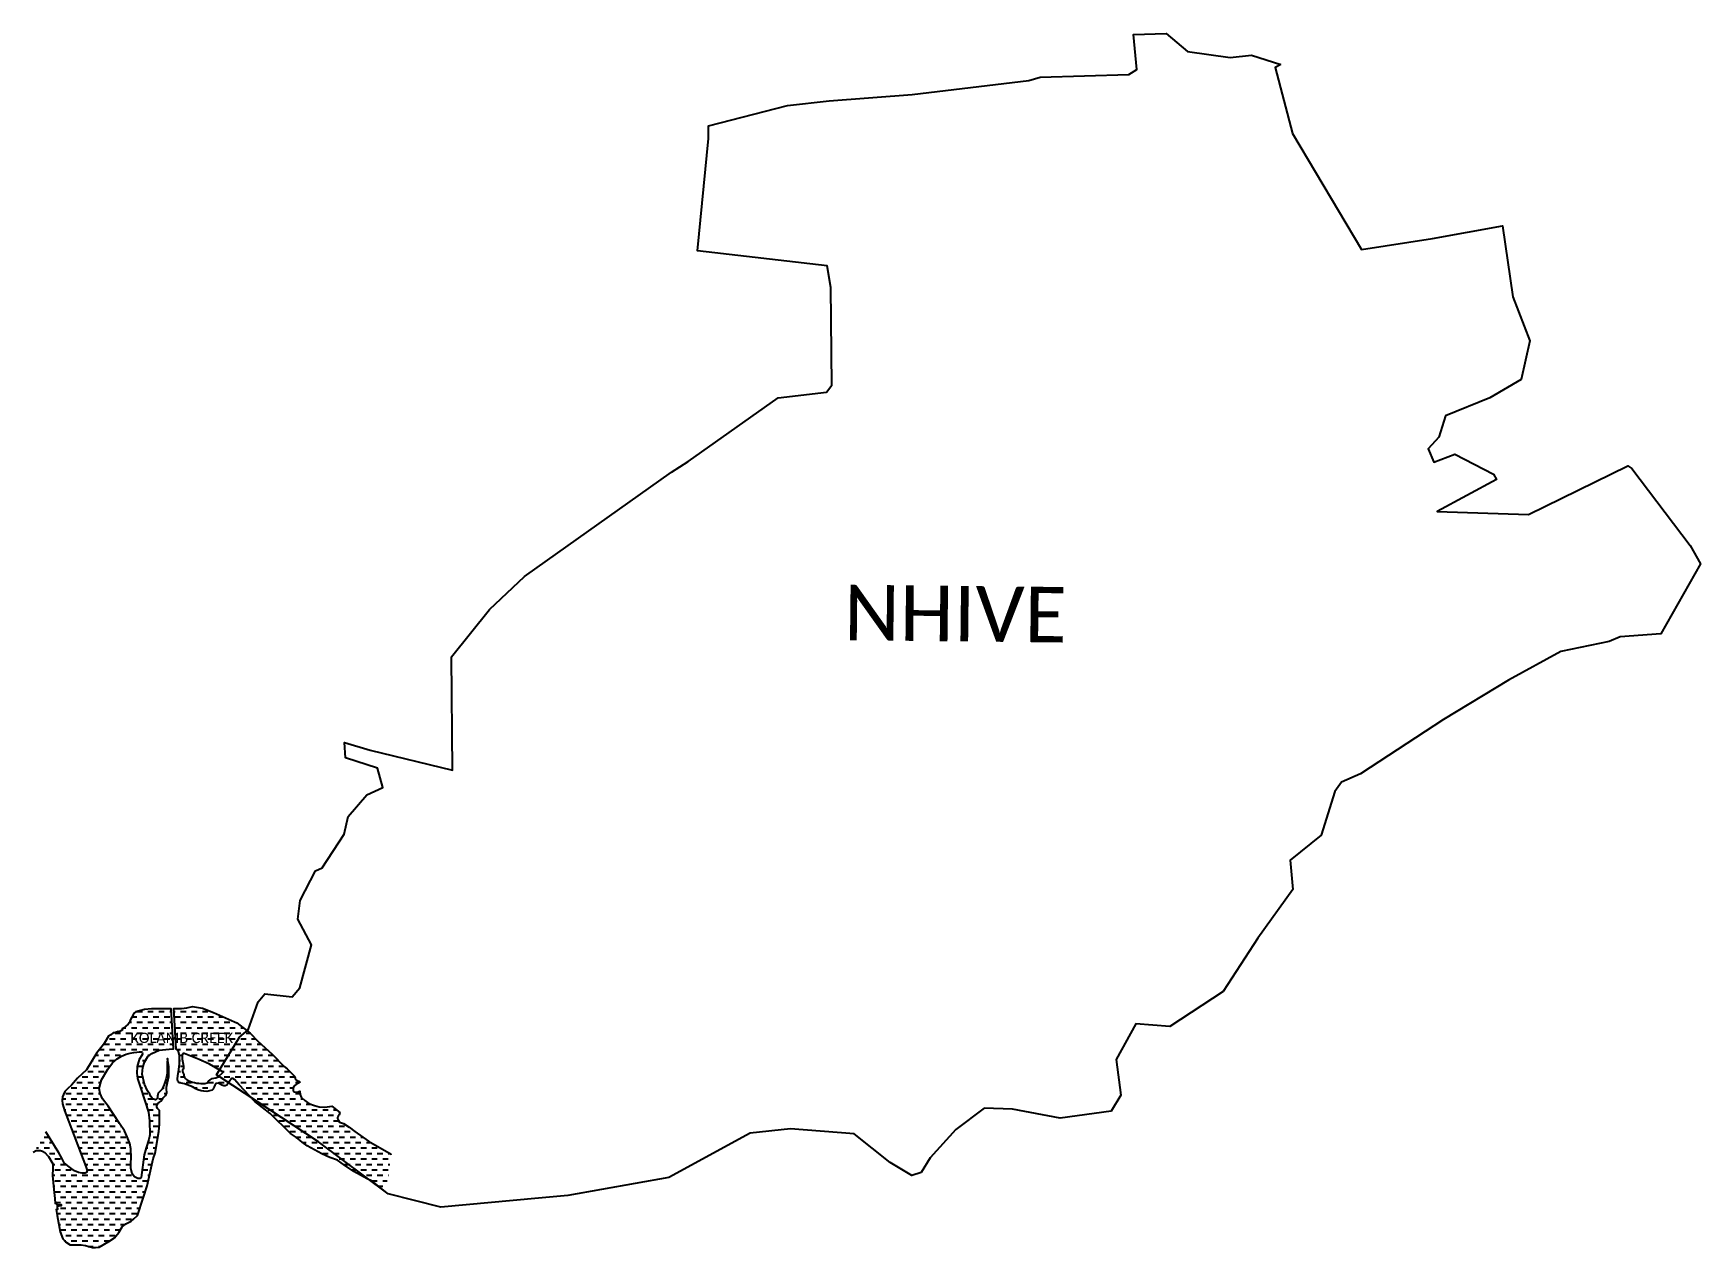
# Model space of a CAD drawing. Header units: metres. Extents: x 335821 to 340664, y 1777171 to 1780698.
import ezdxf

# ---------------------------------------------------------------- set-up
doc = ezdxf.new("R2010")
doc.units = ezdxf.units.M
doc.header["$MEASUREMENT"] = 0
for name, color, linetype in [('CREEK', 132, 'Continuous'), ('village', 3, 'Continuous'), ('VILLAGE NAME', 250, 'Continuous')]:
    doc.layers.add(name, color=color, linetype=linetype)
doc.layers.add('CREEK TEXT', color=7, linetype='Continuous', true_color=0x000000)
pattern_1 = [(0, (0, 0), (15.875, 15.875), [15.875, -15.875])]

msp = doc.modelspace()

# ---------------------------------------------------------------- hatches: boundary and pattern name
at = {"layer": 'CREEK'}
h = msp.add_hatch(dxfattribs=at)
h.set_pattern_fill('DASH', color=256, scale=5)
h.set_pattern_definition(pattern_1)
h.paths.add_polyline_path([(336168.8, 1777428.9), (336174.7, 1777445.7), (336184.7, 1777507.8), (336186.2, 1777518.9), (336187.1, 1777529.8), (336186.9, 1777538.8), (336186.6, 1777562.8), (336186.6, 1777569), (336183.8, 1777572.5), (336180.8, 1777575.4), (336179.2, 1777580), (336179.7, 1777584.8), (336182, 1777589.3), (336185.9, 1777592), (336191.3, 1777596.2), (336195.6, 1777601.7), (336197.7, 1777606), (336200.5, 1777608.9), (336204.5, 1777612.4), (336206.9, 1777615.7), (336208.7, 1777620), (336208.4, 1777623.2), (336207, 1777629.2), (336207, 1777636.5), (336214.5, 1777667.8), (336214.5, 1777696.5), (336210.6, 1777720.7), (336209, 1777706.8), (336209, 1777677), (336206.4, 1777662.2), (336200.4, 1777644.5), (336194.4, 1777631.1), (336189.2, 1777625.3), (336185.7, 1777622.6), (336182.9, 1777619.6), (336181.9, 1777615.9), (336181.2, 1777611.1), (336181, 1777606.9), (336180, 1777603.7), (336177.3, 1777601.3), (336175.3, 1777600.6), (336172.2, 1777601), (336169.2, 1777602.4), (336165.5, 1777604.9), (336162.1, 1777609.9), (336159.3, 1777616.2), (336152.5, 1777626.6), (336143.9, 1777646.1), (336136.8, 1777675.2), (336139.1, 1777694), (336143.8, 1777709.7), (336153.3, 1777725.7), (336165.2, 1777734.7), (336186, 1777744.5), (336224.6, 1777748.4), (336227.3, 1777748.4), (336220.8, 1777864.5), (336187.4, 1777864.5), (336163.6, 1777864.1), (336143.6, 1777862.6), (336117.9, 1777856.2), (336114.3, 1777852.7), (336110.9, 1777846.7), (336107.1, 1777840.4), (336103, 1777833.6), (336099.5, 1777825.1), (336095.8, 1777820.1), (336082.4, 1777808.4), (336078.9, 1777806.2), (336079.6, 1777803.7), (336070, 1777797.6), (336067.4, 1777799), (336066.5, 1777798.6), (336065.2, 1777798.1), (336062.2, 1777796.6), (336055.9, 1777795.1), (336052.6, 1777794.4), (336045.4, 1777788.5), (336038.6, 1777785.3), (336029.6, 1777768.2), (336024.3, 1777760.8), (336005.4, 1777736.8), (335974.6, 1777687.2), (335948.4, 1777662.7), (335931.4, 1777643.2), (335920.5, 1777633.1), (335912.5, 1777624.1), (335908.6, 1777615.3), (335905.6, 1777608.6), (335903.9, 1777598.6), (335905.2, 1777588.5), (335910.6, 1777569.1), (335916.3, 1777556.4), (335973.5, 1777406.4), (335977, 1777395.1), (335975, 1777389.1), (335970.7, 1777387.2), (335962.1, 1777387.2), (335951.9, 1777388.9), (335939.9, 1777394.1), (335932, 1777400.2), (335921, 1777408.1), (335910.5, 1777417.3), (335903.2, 1777431.1), (335895, 1777446), (335857, 1777507.4), (335838.1, 1777471.5), (335820.5, 1777448.1), (335829, 1777453), (335831.2, 1777453.4), (335833.7, 1777453.4), (335841.1, 1777453.4), (335847.4, 1777451.5), (335853.8, 1777447.4), (335861.8, 1777438.1), (335864.1, 1777435.4), (335876.8, 1777414.5), (335877.5, 1777401), (335875.9, 1777380), (335880.2, 1777340.1), (335882.7, 1777313.3), (335883.8, 1777299.5), (335888.1, 1777300.3), (335888.8, 1777294.8), (335900.9, 1777296.6), (335901.5, 1777292.7), (335889.5, 1777290.7), (335891, 1777281.6), (335887.3, 1777281.3), (335889.8, 1777264), (335898.7, 1777216.5), (335906.5, 1777196.8), (335914.3, 1777188.1), (335927.7, 1777179.4), (335959, 1777179.4), (335971.9, 1777176.7), (335992.3, 1777171), (336001.1, 1777170.8), (336011.4, 1777172.1), (336039.8, 1777188.6), (336056.2, 1777199.8), (336068.7, 1777215), (336079, 1777231.5), (336089.7, 1777240.4), (336104.7, 1777247.7), (336112.5, 1777254.1), (336123.4, 1777264.3), (336139.9, 1777314.5), (336151.6, 1777350.5), (336158.7, 1777385.2)])
h.paths.add_polyline_path([(336104.7, 1777431.8), (336103.5, 1777457.5), (336100.5, 1777473), (336093.5, 1777492.7), (336085, 1777510.3), (336071.1, 1777531.8), (336037.9, 1777581.3), (336021.6, 1777602.7), (336014.3, 1777618.3), (336011.9, 1777633.2), (336018.1, 1777658), (336037.2, 1777689.7), (336050.6, 1777707.5), (336063.7, 1777719), (336076.6, 1777727), (336090.6, 1777733), (336101.8, 1777735.6), (336112.3, 1777737.4), (336121.3, 1777738.8), (336128.5, 1777740), (336133.7, 1777739.9), (336135.5, 1777739.3), (336136.9, 1777737.3), (336137.4, 1777734), (336136.5, 1777730.6), (336127.5, 1777717.3), (336121.9, 1777697.3), (336121.1, 1777677.9), (336123.2, 1777662.2), (336130, 1777642.2), (336145.3, 1777594.5), (336155, 1777564.4), (336157.8, 1777539), (336158.8, 1777498.1), (336156.3, 1777485.4), (336147.9, 1777460.7), (336142.2, 1777440.5), (336133.5, 1777374.5), (336129.6, 1777371.2), (336123.7, 1777371.2), (336114.4, 1777376.3), (336107.7, 1777385.4), (336103.4, 1777401.8), (336103.4, 1777416.1)], flags=16)
h.paths.add_polyline_path([(336092.2, 1777744.7), (336408.6, 1777744.7), (336408.6, 1777817.4), (336092.2, 1777817.4)], flags=9)
h = msp.add_hatch(dxfattribs=at)
h.set_pattern_fill('DASH', color=256, scale=5)
h.set_pattern_definition(pattern_1)
h.paths.add_polyline_path([(336721.2, 1777531.8), (336709.8, 1777535.6), (336707.2, 1777539.7), (336705, 1777543.6), (336704, 1777545.8), (336703.7, 1777547.3), (336704.1, 1777549.1), (336706.2, 1777552.4), (336708.9, 1777556.9), (336711.4, 1777563.7), (336688, 1777581.9), (336681.9, 1777581.2), (336666.4, 1777579), (336650.6, 1777579.7), (336637.2, 1777584), (336620.6, 1777589.2), (336609.7, 1777598.1), (336598.3, 1777607.9), (336595.4, 1777616), (336594.4, 1777625.7), (336587.4, 1777622.3), (336578, 1777623.8), (336575.2, 1777627.1), (336575.3, 1777631.8), (336576.7, 1777636.8), (336579.9, 1777641.4), (336585, 1777646), (336592.5, 1777649.4), (336594.2, 1777650.6), (336594.6, 1777652.2), (336593.8, 1777653.2), (336591.7, 1777654.4), (336589.2, 1777654.9), (336585.9, 1777656), (336582.6, 1777659.3), (336581.4, 1777663.2), (336579.8, 1777668.4), (336570.9, 1777678.1), (336557.8, 1777690.6), (336549, 1777697), (336514.1, 1777732.6), (336473.2, 1777770.2), (336450.2, 1777793.9), (336412, 1777823.4), (336405.1, 1777826.8), (336343.7, 1777853.7), (336311.7, 1777866.6), (336283.3, 1777871.4), (336266.7, 1777867.6), (336251.1, 1777865.8), (336228.7, 1777865), (336235.2, 1777747.1), (336241.3, 1777743.5), (336242.6, 1777740.3), (336245.2, 1777727.8), (336245.2, 1777705.1), (336242.9, 1777688.1), (336241.7, 1777676.6), (336239.6, 1777662.1), (336239.3, 1777658.3), (336240.2, 1777654.8), (336242, 1777651.7), (336245.5, 1777649.6), (336259.9, 1777647.1), (336282.7, 1777638.2), (336292.6, 1777631.9), (336298.5, 1777629), (336308.2, 1777626.4), (336315.5, 1777625), (336324.3, 1777624.6), (336332.5, 1777626.4), (336336.4, 1777626.9), (336340.1, 1777628.2), (336343.2, 1777630.8), (336345.2, 1777634.3), (336345.9, 1777638.3), (336347.4, 1777643.1), (336349.7, 1777646.6), (336352.9, 1777648), (336357.3, 1777648.2), (336361.7, 1777646.5), (336368.2, 1777643.1), (336373.8, 1777640.8), (336378.2, 1777640.5), (336382.3, 1777642.3), (336396, 1777662.5), (336400.4, 1777661.9), (336405.2, 1777658.9), (336418.4, 1777643.7), (336464.3, 1777595), (336508.5, 1777560.2), (336567.3, 1777502.8), (336584.7, 1777490.3), (336601.1, 1777477.2), (336616.1, 1777466.4), (336658.5, 1777442.9), (336681.8, 1777433.1), (336704.4, 1777425.3), (336721.8, 1777412.6), (336751.9, 1777392.3), (336790.1, 1777370.6), (336804.7, 1777363.5), (336823.7, 1777349.6), (336842.2, 1777333.6), (336852.3, 1777382.6), (336860.5, 1777442.1), (336794.2, 1777479.9), (336754.2, 1777507.8), (336738.4, 1777520.9)])
h.paths.add_polyline_path([(336371.7, 1777680.2), (336357.5, 1777667.1), (336351, 1777663.6), (336340.4, 1777662.1), (336334.3, 1777658.7), (336329.8, 1777654.7), (336325.4, 1777649.4), (336318.8, 1777647.2), (336311.8, 1777647.4), (336306.9, 1777647.9), (336301.2, 1777648.3), (336295.2, 1777648.6), (336288.7, 1777650.1), (336282.5, 1777651.4), (336269.4, 1777656.8), (336265.2, 1777659.4), (336262.2, 1777662.6), (336259.7, 1777665.8), (336258, 1777669.5), (336257.5, 1777674.2), (336255.3, 1777679.7), (336253.7, 1777682.9), (336253.4, 1777684.5), (336253.8, 1777685.9), (336255.6, 1777688.9), (336256.7, 1777692.3), (336257.1, 1777697.8), (336256, 1777703.9), (336253.1, 1777718.3), (336252.9, 1777727), (336253.3, 1777730.2), (336254.1, 1777732.6), (336255.2, 1777733.9), (336256.7, 1777734.6), (336258.4, 1777734.5), (336302.3, 1777717), (336332.4, 1777703.9), (336369.2, 1777682.2)], flags=16)
h.paths.add_polyline_path([(336092.2, 1777744.7), (336408.6, 1777744.7), (336408.6, 1777817.4), (336092.2, 1777817.4)], flags=9)

# ---------------------------------------------------------------- linework, layer by layer
at = {"layer": 'CREEK', "flags": 128}
for points in [[(335820.5, 1777448.1), (335829, 1777453), (335831.2, 1777453.4), (335833.7, 1777453.4), (335841.1, 1777453.4), (335847.4, 1777451.5), (335853.8, 1777447.4), (335861.8, 1777438.1), (335864.1, 1777435.4), (335876.8, 1777414.5), (335877.5, 1777401), (335875.9, 1777380), (335880.2, 1777340.1), (335882.7, 1777313.3), (335883.8, 1777299.5), (335888.1, 1777300.3), (335888.8, 1777294.8), (335900.9, 1777296.6), (335901.5, 1777292.7), (335889.5, 1777290.7), (335891, 1777281.6), (335887.3, 1777281.3), (335889.8, 1777264), (335898.7, 1777216.5), (335906.5, 1777196.8), (335914.3, 1777188.1), (335927.7, 1777179.4), (335959, 1777179.4), (335971.9, 1777176.7), (335992.3, 1777171), (336001.1, 1777170.8), (336011.4, 1777172.1), (336039.8, 1777188.6), (336056.2, 1777199.8), (336068.7, 1777215), (336079, 1777231.5), (336089.7, 1777240.4), (336104.7, 1777247.7), (336112.5, 1777254.1), (336123.4, 1777264.3), (336139.9, 1777314.5), (336151.6, 1777350.5), (336158.7, 1777385.2), (336168.8, 1777428.9), (336174.7, 1777445.7), (336184.7, 1777507.8), (336186.2, 1777518.9), (336187.1, 1777529.8), (336186.9, 1777538.8), (336186.6, 1777562.8), (336186.6, 1777569), (336183.8, 1777572.5), (336180.8, 1777575.4), (336179.2, 1777580), (336179.7, 1777584.8), (336182, 1777589.3), (336185.9, 1777592), (336191.3, 1777596.2), (336195.6, 1777601.7), (336197.7, 1777606), (336200.5, 1777608.9), (336204.5, 1777612.4), (336206.9, 1777615.7), (336208.7, 1777620), (336208.4, 1777623.2), (336207, 1777629.2), (336207, 1777636.5), (336214.5, 1777667.8), (336214.5, 1777696.5), (336210.6, 1777720.7), (336209, 1777706.8), (336209, 1777677), (336206.4, 1777662.2), (336200.4, 1777644.5), (336194.4, 1777631.1), (336189.2, 1777625.3), (336185.7, 1777622.6), (336182.9, 1777619.6), (336181.9, 1777615.9), (336181.2, 1777611.1), (336181, 1777606.9), (336180, 1777603.7), (336177.3, 1777601.3), (336175.3, 1777600.6), (336172.2, 1777601), (336169.2, 1777602.4), (336165.5, 1777604.9), (336162.1, 1777609.9), (336159.3, 1777616.2), (336152.5, 1777626.6), (336143.9, 1777646.1), (336136.8, 1777675.2), (336139.1, 1777694), (336143.8, 1777709.7), (336153.3, 1777725.7), (336165.2, 1777734.7), (336186, 1777744.5), (336224.6, 1777748.4), (336227.3, 1777748.4), (336220.8, 1777864.5), (336187.4, 1777864.5), (336163.6, 1777864.1), (336143.6, 1777862.6), (336117.9, 1777856.2), (336114.3, 1777852.7), (336110.9, 1777846.7), (336107.1, 1777840.4), (336103, 1777833.6), (336099.5, 1777825.1), (336095.8, 1777820.1), (336082.4, 1777808.4), (336078.9, 1777806.2), (336079.6, 1777803.7), (336070, 1777797.6), (336067.4, 1777799), (336066.5, 1777798.6), (336065.2, 1777798.1), (336062.2, 1777796.6), (336055.9, 1777795.1), (336052.6, 1777794.4), (336045.4, 1777788.5), (336038.6, 1777785.3), (336029.6, 1777768.2), (336024.3, 1777760.8), (336005.4, 1777736.8), (335974.6, 1777687.2), (335948.4, 1777662.7), (335931.4, 1777643.2), (335920.5, 1777633.1), (335912.5, 1777624.1), (335908.6, 1777615.3), (335905.6, 1777608.6), (335903.9, 1777598.6), (335905.2, 1777588.5), (335910.6, 1777569.1), (335916.3, 1777556.4), (335973.5, 1777406.4), (335977, 1777395.1), (335975, 1777389.1), (335970.7, 1777387.2), (335962.1, 1777387.2), (335951.9, 1777388.9), (335939.9, 1777394.1), (335932, 1777400.2), (335921, 1777408.1), (335910.5, 1777417.3), (335903.2, 1777431.1), (335895, 1777446), (335857, 1777507.4)], [(336842.2, 1777333.6), (336823.7, 1777349.6), (336804.7, 1777363.5), (336790.1, 1777370.6), (336751.9, 1777392.3), (336721.8, 1777412.6), (336704.4, 1777425.3), (336681.8, 1777433.1), (336658.5, 1777442.9), (336616.1, 1777466.4), (336601.1, 1777477.2), (336584.7, 1777490.3), (336567.3, 1777502.8), (336508.5, 1777560.2), (336464.3, 1777595), (336418.4, 1777643.7), (336405.2, 1777658.9), (336400.4, 1777661.9), (336396, 1777662.5), (336382.3, 1777642.3), (336378.2, 1777640.5), (336373.8, 1777640.8), (336368.2, 1777643.1), (336361.7, 1777646.5), (336357.3, 1777648.2), (336352.9, 1777648), (336349.7, 1777646.6), (336347.4, 1777643.1), (336345.9, 1777638.3), (336345.2, 1777634.3), (336343.2, 1777630.8), (336340.1, 1777628.2), (336336.4, 1777626.9), (336332.5, 1777626.4), (336324.3, 1777624.6), (336315.5, 1777625), (336308.2, 1777626.4), (336298.5, 1777629), (336292.6, 1777631.9), (336282.7, 1777638.2), (336259.9, 1777647.1), (336245.5, 1777649.6), (336242, 1777651.7), (336240.2, 1777654.8), (336239.3, 1777658.3), (336239.6, 1777662.1), (336241.7, 1777676.6), (336242.9, 1777688.1), (336245.2, 1777705.1), (336245.2, 1777727.8), (336242.6, 1777740.3), (336241.3, 1777743.5), (336235.2, 1777747.1), (336235.2, 1777747.1), (336228.7, 1777865), (336251.1, 1777865.8), (336266.7, 1777867.6), (336283.3, 1777871.4), (336311.7, 1777866.6), (336343.7, 1777853.7), (336405.1, 1777826.8), (336412, 1777823.4), (336450.2, 1777793.9), (336473.2, 1777770.2), (336514.1, 1777732.6), (336549, 1777697), (336557.8, 1777690.6), (336570.9, 1777678.1), (336579.8, 1777668.4), (336581.4, 1777663.2), (336582.6, 1777659.3), (336585.9, 1777656), (336589.2, 1777654.9), (336591.7, 1777654.4), (336593.8, 1777653.2), (336594.6, 1777652.2), (336594.2, 1777650.6), (336592.5, 1777649.4), (336585, 1777646), (336579.9, 1777641.4), (336576.7, 1777636.8), (336575.3, 1777631.8), (336575.2, 1777627.1), (336578, 1777623.8), (336587.4, 1777622.3), (336594.4, 1777625.7), (336595.4, 1777616), (336598.3, 1777607.9), (336609.7, 1777598.1), (336620.6, 1777589.2), (336637.2, 1777584), (336650.6, 1777579.7), (336666.4, 1777579), (336681.9, 1777581.2), (336688, 1777581.9), (336711.4, 1777563.7), (336708.9, 1777556.9), (336706.2, 1777552.4), (336704.1, 1777549.1), (336703.7, 1777547.3), (336704, 1777545.8), (336705, 1777543.6), (336707.2, 1777539.7), (336709.8, 1777535.6), (336721.2, 1777531.8), (336738.4, 1777520.9), (336754.2, 1777507.8), (336794.2, 1777479.9), (336860.5, 1777442.1), (336860.5, 1777442.1)]]:
    msp.add_lwpolyline(points, dxfattribs=at)
at = {"layer": 'CREEK'}
msp.add_lwpolyline([(336142.2, 1777440.5), (336133.5, 1777374.5), (336129.6, 1777371.2), (336123.7, 1777371.2), (336114.4, 1777376.3), (336107.7, 1777385.4), (336103.4, 1777401.8), (336103.4, 1777416.1), (336104.7, 1777431.8), (336103.5, 1777457.5), (336100.5, 1777473), (336093.5, 1777492.7), (336085, 1777510.3), (336071.1, 1777531.8), (336037.9, 1777581.3), (336021.6, 1777602.7), (336014.3, 1777618.3), (336011.9, 1777633.2), (336018.1, 1777658), (336037.2, 1777689.7), (336050.6, 1777707.5), (336063.7, 1777719), (336076.6, 1777727), (336090.6, 1777733), (336101.8, 1777735.6), (336112.3, 1777737.4), (336121.3, 1777738.8), (336128.5, 1777740), (336133.7, 1777739.9), (336135.5, 1777739.3), (336136.9, 1777737.3), (336137.4, 1777734), (336136.5, 1777730.6), (336127.5, 1777717.3), (336121.9, 1777697.3), (336121.1, 1777677.9), (336123.2, 1777662.2), (336130, 1777642.2), (336145.3, 1777594.5), (336155, 1777564.4), (336157.8, 1777539), (336158.8, 1777498.1), (336156.3, 1777485.4), (336147.9, 1777460.7), (336142.2, 1777440.5)], dxfattribs=at)
msp.add_lwpolyline([(336371.7, 1777680.2), (336369.2, 1777682.2), (336332.4, 1777703.9), (336302.3, 1777717), (336258.4, 1777734.5), (336256.7, 1777734.6), (336255.2, 1777733.9), (336254.1, 1777732.6), (336253.3, 1777730.2), (336252.9, 1777727), (336253.1, 1777718.3), (336256, 1777703.9), (336257.1, 1777697.8), (336256.7, 1777692.3), (336255.6, 1777688.9), (336253.8, 1777685.9), (336253.4, 1777684.5), (336253.7, 1777682.9), (336255.3, 1777679.7), (336257.5, 1777674.2), (336258, 1777669.5), (336259.7, 1777665.8), (336262.2, 1777662.6), (336265.2, 1777659.4), (336269.4, 1777656.8), (336282.5, 1777651.4), (336288.7, 1777650.1), (336295.2, 1777648.6), (336301.2, 1777648.3), (336306.9, 1777647.9), (336311.8, 1777647.4), (336318.8, 1777647.2), (336325.4, 1777649.4), (336329.8, 1777654.7), (336334.3, 1777658.7), (336340.4, 1777662.1), (336351, 1777663.6), (336357.5, 1777667.1)], close=True, dxfattribs=at)
at = {"layer": 'village', "color": 4}
msp.add_polyline3d([(339444.3, 1780607.9, 0), (339427.9, 1780599.1, 0), (339478.2, 1780407.1, 0), (339678.8, 1780070, 0), (339885.8, 1780102.5, 0), (340088.8, 1780138.6, 0), (340118.6, 1779932.6, 0), (340168.3, 1779804.5, 0), (340142.8, 1779692.5, 0), (340052.3, 1779639.6, 0), (339923.3, 1779586.7, 0), (339904.1, 1779525.1, 0), (339872.5, 1779491.3, 0), (339889.2, 1779452.4, 0), (339950, 1779475.9, 0), (340063, 1779417.2, 0), (340071.4, 1779402.4, 0), (339899.2, 1779308.7, 0), (340163.9, 1779300.5, 0), (340452.8, 1779441.4, 0), (340464.1, 1779433.7, 0), (340634.2, 1779210.6, 0), (340664.4, 1779157.5, 0), (340548.8, 1778953.5, 0), (340431, 1778945.2, 0), (340398.4, 1778931.3, 0), (340258.6, 1778902.4, 0), (340105.7, 1778818.9, 0), (339917.7, 1778704.8, 0), (339676.2, 1778546.7, 0), (339620.8, 1778522.7, 0), (339601.6, 1778495.5, 0), (339562, 1778368.9, 0), (339471.7, 1778296.7, 0), (339479.8, 1778211.5, 0), (339378.2, 1778069.4, 0), (339277.2, 1777914.4, 0), (339122.5, 1777813.6, 0), (339023.6, 1777821.3, 0), (338966.1, 1777717.4, 0), (338979.8, 1777613.8, 0), (338951.9, 1777567, 0), (338803.3, 1777546.8, 0), (338665.1, 1777573.4, 0), (338583.3, 1777576.4, 0), (338500.6, 1777513.6, 0), (338426.3, 1777432.1, 0), (338399.7, 1777388.8, 0), (338372.3, 1777379.9, 0), (338309.9, 1777418.1, 0), (338205.3, 1777501.2, 0), (338020.7, 1777515.7, 0), (337903.1, 1777503.8, 0), (337666.3, 1777374.9, 0), (337373.1, 1777322.5, 0), (337288, 1777314.6, 0), (337003.9, 1777288.2, 0), (336851.3, 1777326.8, 0), (336649, 1777478.2, 0), (336362.9, 1777666.1, 0), (336352.9, 1777672.7, 0), (336419.3, 1777782.3, 0), (336444.3, 1777803.8, 0), (336474, 1777885.1, 0), (336492.7, 1777907.6, 0), (336572.3, 1777899.4, 0), (336594.7, 1777925.6, 0), (336629, 1778050.1, 0), (336588.6, 1778125.3, 0), (336596.1, 1778179, 0), (336640.1, 1778264.9, 0), (336659.3, 1778273.8, 0), (336724, 1778371.5, 0), (336735.6, 1778422.7, 0), (336789, 1778486.3, 0), (336836, 1778507.5, 0), (336820.3, 1778564, 0), (336727.7, 1778593.2, 0), (336724.3, 1778638.1, 0), (336799.2, 1778615.6, 0), (337038, 1778557.8, 0), (337035.6, 1778886.5, 0), (337145.7, 1779024.9, 0), (337247.8, 1779120.3, 0), (337674.2, 1779423.3, 0), (337723, 1779454.2, 0), (337984.3, 1779639.3, 0), (338125, 1779655.5, 0), (338140.4, 1779676.2, 0), (338137.7, 1779959.3, 0), (338126.7, 1780023, 0), (337749.7, 1780065.8, 0), (337781.6, 1780392.5, 0), (337781.9, 1780429.3, 0), (338011.9, 1780488.8, 0), (338132.3, 1780502.4, 0), (338373.3, 1780520.5, 0), (338713, 1780561.3, 0), (338745.1, 1780571.2, 0), (339003.3, 1780578.5, 0), (339026.1, 1780592.6, 0), (339016.4, 1780694.7, 0), (339112, 1780698, 0), (339173.4, 1780645.5, 0), (339297.4, 1780627.5, 0), (339359.1, 1780634.7, 0), (339444.3, 1780607.9, 0)], close=True, dxfattribs=at)
at = {"layer": 'village', "color": 3, "true_color": 0x00ff00}
msp.add_polyline3d([(339444.3, 1780607.9, 0), (339427.9, 1780599.1, 0), (339478.2, 1780407.1, 0), (339678.8, 1780070, 0), (339885.8, 1780102.5, 0), (340088.8, 1780138.6, 0), (340118.6, 1779932.6, 0), (340168.3, 1779804.5, 0), (340142.8, 1779692.5, 0), (340052.3, 1779639.6, 0), (339923.3, 1779586.7, 0), (339904.1, 1779525.1, 0), (339872.5, 1779491.3, 0), (339889.2, 1779452.4, 0), (339950, 1779475.9, 0), (340063, 1779417.2, 0), (340071.4, 1779402.4, 0), (339899.2, 1779308.7, 0), (340163.9, 1779300.5, 0), (340452.8, 1779441.4, 0), (340464.1, 1779433.7, 0), (340634.2, 1779210.6, 0), (340664.4, 1779157.5, 0), (340548.8, 1778953.5, 0), (340431, 1778945.2, 0), (340398.4, 1778931.3, 0), (340258.6, 1778902.4, 0), (340105.7, 1778818.9, 0), (339917.7, 1778704.8, 0), (339676.2, 1778546.7, 0), (339620.8, 1778522.7, 0), (339601.6, 1778495.5, 0), (339562, 1778368.9, 0), (339471.7, 1778296.7, 0), (339479.8, 1778211.5, 0), (339378.2, 1778069.4, 0), (339277.2, 1777914.4, 0), (339122.5, 1777813.6, 0), (339023.6, 1777821.3, 0), (338966.1, 1777717.4, 0), (338979.8, 1777613.8, 0), (338951.9, 1777567, 0), (338803.3, 1777546.8, 0), (338665.1, 1777573.4, 0), (338583.3, 1777576.4, 0), (338500.6, 1777513.6, 0), (338426.3, 1777432.1, 0), (338399.7, 1777388.8, 0), (338372.3, 1777379.9, 0), (338309.9, 1777418.1, 0), (338205.3, 1777501.2, 0), (338020.7, 1777515.7, 0), (337903.1, 1777503.8, 0), (337666.3, 1777374.9, 0), (337373.1, 1777322.5, 0), (337288, 1777314.6, 0), (337003.9, 1777288.2, 0), (336851.3, 1777326.8, 0), (336649, 1777478.2, 0), (336362.9, 1777666.1, 0), (336352.9, 1777672.7, 0), (336419.3, 1777782.3, 0), (336444.3, 1777803.8, 0), (336474, 1777885.1, 0), (336492.7, 1777907.6, 0), (336572.3, 1777899.4, 0), (336594.7, 1777925.6, 0), (336629, 1778050.1, 0), (336588.6, 1778125.3, 0), (336596.1, 1778179, 0), (336640.1, 1778264.9, 0), (336659.3, 1778273.8, 0), (336724, 1778371.5, 0), (336735.6, 1778422.7, 0), (336789, 1778486.3, 0), (336836, 1778507.5, 0), (336820.3, 1778564, 0), (336727.7, 1778593.2, 0), (336724.3, 1778638.1, 0), (336799.2, 1778615.6, 0), (337038, 1778557.8, 0), (337035.6, 1778886.5, 0), (337145.7, 1779024.9, 0), (337247.8, 1779120.3, 0), (337674.2, 1779423.3, 0), (337723, 1779454.2, 0), (337984.3, 1779639.3, 0), (338125, 1779655.5, 0), (338140.4, 1779676.2, 0), (338137.7, 1779959.3, 0), (338126.7, 1780023, 0), (337749.7, 1780065.8, 0), (337781.6, 1780392.5, 0), (337781.9, 1780429.3, 0), (338011.9, 1780488.8, 0), (338132.3, 1780502.4, 0), (338373.3, 1780520.5, 0), (338713, 1780561.3, 0), (338745.1, 1780571.2, 0), (339003.3, 1780578.5, 0), (339026.1, 1780592.6, 0), (339016.4, 1780694.7, 0), (339112, 1780698, 0), (339173.4, 1780645.5, 0), (339297.4, 1780627.5, 0), (339359.1, 1780634.7, 0), (339444.3, 1780607.9, 0)], close=True, dxfattribs=at)

# ---------------------------------------------------------------- texts
at = {"layer": 'CREEK TEXT', "insert": (335957.9, 1777795.2), "char_height": 30, "attachment_point": 1}
msp.add_mtext_dynamic_manual_height_columns('\\pxqc;{\\fCalibri|b0|i0|c0|p34;KOLAMB CREEK}', width=587.816, gutter_width=1, heights=[0], dxfattribs=at)
at = {"layer": 'VILLAGE NAME', "insert": (338176.7, 1779096.6), "char_height": 161.109, "attachment_point": 1, "rotation": 359.3742}
msp.add_mtext_dynamic_manual_height_columns('{\\fCalibri|b0|i0|c0|p34;NHIVE}', width=1589.786, gutter_width=805.5, heights=[0], dxfattribs=at)

doc.saveas('drawing.dxf')
